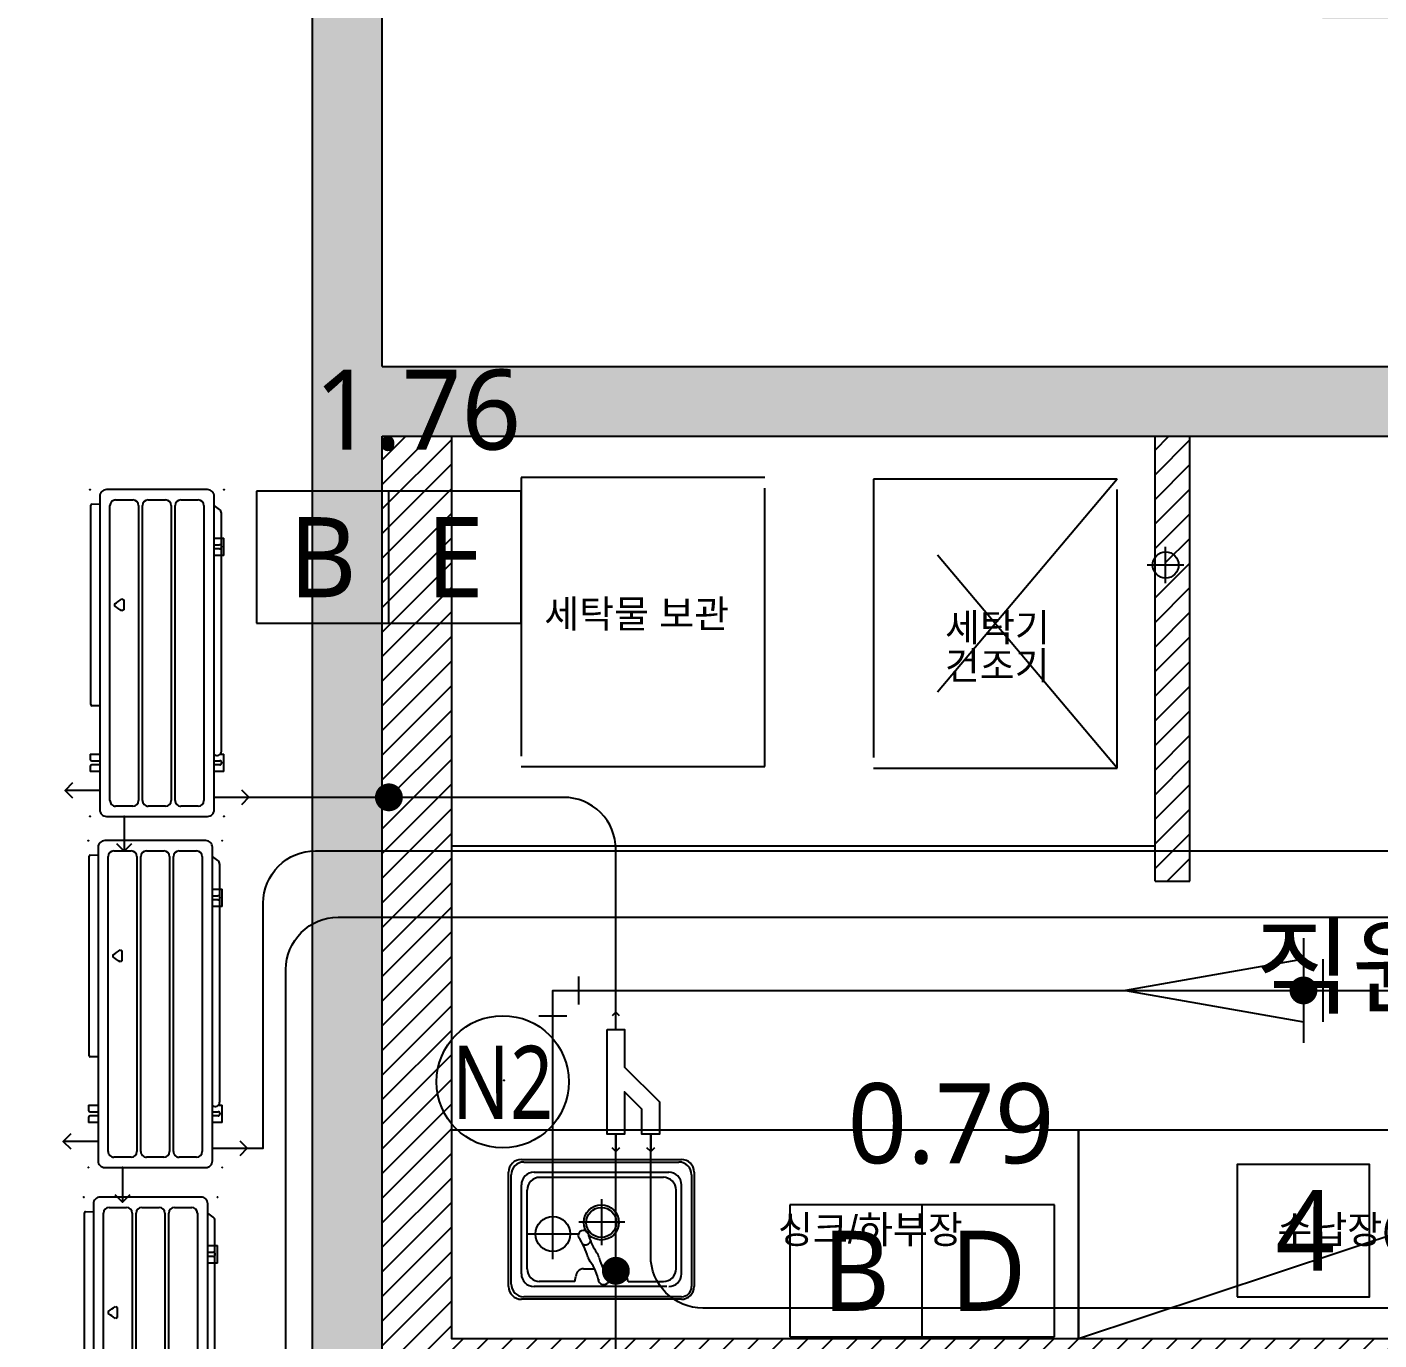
# Model space of a CAD drawing. Extents: x 11551484 to 2613213153046, y -2602833546311 to 14142.
# Drawn here: x 11577545 to 11581428, y 2199 to 5971 of the extents above; entities that cross this region are included whole.
import ezdxf
from ezdxf.enums import TextEntityAlignment as Align

# ---------------------------------------------------------------- set-up
doc = ezdxf.new("R2010")
doc.units = 0
doc.header["$LTSCALE"] = 1000
doc.header["$MEASUREMENT"] = 0
doc.header["$PDMODE"] = 35
doc.linetypes.add('DH-HID2', pattern=[1.2, 0.8, -0.4])
doc.layers.get('0').update_dxf_attribs({"linetype": 'CONTINUOUS'})
doc.layers.get('DEFPOINTS').update_dxf_attribs({"linetype": 'CONTINUOUS'})
for name, color, linetype in [('03-TEXT', 3, 'CONTINUOUS'), ('2CONTINUOUS', 2, 'CONTINUOUS'), ('3 가구-붙박이', 6, 'CONTINUOUS'), ('8.패턴선', 8, 'CONTINUOUS'), ('CO-FURB-DN', 9, 'CONTINUOUS'), ('DVM_DPIT', 5, 'CONTINUOUS'), ('DVM_DRAIN', 5, 'CONTINUOUS'), ('DVM_DRAIN_MARK', 7, 'CONTINUOUS'), ('DVM_JOINT', 6, 'CONTINUOUS'), ('DVM_OUTDOOR', 7, 'CONTINUOUS'), ('DVM_PIPE', 3, 'CONTINUOUS'), ('DVM_PIPE_MARK', 2, 'CONTINUOUS'), ('DVM_PIPE_MARK_LEN', 7, 'CONTINUOUS'), ('DVM_UNIT_BP', 7, 'CONTINUOUS'), ('DVM_UNIT_DP', 4, 'CONTINUOUS'), ('DVM_UNIT_LP', 3, 'CONTINUOUS'), ('FU-FURM', 251, 'DH-HID2'), ('wall', 3, 'CONTINUOUS')]:
    doc.layers.add(name, color=color, linetype=linetype)
doc.layers.add('DVM_PMAT_MARK', color=6, linetype='CONTINUOUS', lineweight=25)
doc.styles.add('DVM_DEFAULT', font='malgun.ttf')
doc.styles.add('맑은 고딕', font='malgun.ttf')
doc.styles.add('코레일둥고', font='H2GTRE.TTF')
pattern_1 = [(45, (-34694.73, 110.66), (-35.35533906, 35.35533906), [])]

# ---------------------------------------------------------------- blocks, each defined once
blk = doc.blocks.new('flooor')
at = {"layer": '8.패턴선', "ltscale": 30}
h = blk.add_hatch(color=256, dxfattribs=at)
h.dxf.hatch_style = 1
h.paths.add_polyline_path([(11507656.8, -14172891.8), (11491856.8, -14172891.8), (11491856.8, -14188496.8), (11492056.8, -14188496.8), (11492056.8, -14187881.8), (11492216.8, -14187881.8), (11492216.8, -14187096.8), (11492056.8, -14187096.8), (11492056.8, -14177741.8), (11494956.8, -14177741.8), (11494956.8, -14177541.8), (11492056.8, -14177541.8), (11492056.8, -14173091.8), (11494756.8, -14173091.8), (11494756.8, -14176541.8), (11494956.8, -14176541.8), (11494956.8, -14173091.8), (11500056.8, -14173091.8), (11500056.8, -14176141.8), (11500256.8, -14176141.8), (11500256.8, -14173091.8), (11503456.8, -14173091.8), (11503456.8, -14176141.8), (11503656.8, -14176141.8), (11503656.8, -14175391.8), (11504256.8, -14175391.8), (11504256.8, -14175302.3), (11504246.8, -14175302.3), (11504246.8, -14175262.3), (11504256.8, -14175191.8), (11503656.8, -14175191.8), (11503656.8, -14173091.8), (11505856.8, -14173091.8), (11505856.8, -14175191.8), (11505256.8, -14175191.8), (11505256.8, -14175262.3), (11505266.8, -14175262.3), (11505266.8, -14175316.8), (11505256.8, -14175316.8), (11505256.8, -14175391.8), (11506056.8, -14175391.8), (11506056.8, -14174896.8), (11509204.8, -14174896.8), (11509204.8, -14174491.8), (11506056.8, -14174491.8), (11506056.8, -14173091.8), (11507656.8, -14173091.8)])
h.paths.add_polyline_path([(11499856.8, -14177741.8), (11504356.8, -14177741.8), (11504356.8, -14177541.8), (11499106.8, -14177541.8), (11499106.8, -14177566.8), (11499106.8, -14177716.8), (11499106.8, -14177741.8), (11499106.8, -14177991.8), (11499856.8, -14177991.8)], flags=17)
h.paths.add_polyline_path([(11506136.8, -14177541.8), (11505856.8, -14177541.8), (11505356.8, -14177541.8), (11505356.8, -14177741.8), (11505356.8, -14178051.8), (11506136.8, -14178051.8)], flags=17)
h.paths.add_polyline_path([(11512534.8, -14172891.8), (11511656.8, -14172891.8), (11511656.8, -14173091.8), (11511656.8, -14173691.8), (11512334.8, -14173691.8), (11512334.8, -14174491.8), (11511854.8, -14174491.8), (11511854.8, -14174791.8), (11512334.8, -14174791.8), (11512334.8, -14174791.8), (11512534.8, -14174791.8)])
h.paths.add_polyline_path([(11512534.8, -14175641.8), (11512384.8, -14175641.8), (11512334.8, -14175641.8), (11512334.8, -14176391.8), (11512534.8, -14176391.8)])
h.paths.add_polyline_path([(11512534.8, -14176941.8), (11512384.8, -14176941.8), (11512334.8, -14176941.8), (11512334.8, -14177100.8), (11511772.8, -14177100.8), (11511772.8, -14177941.8), (11512334.8, -14177941.8), (11512334.8, -14178041.8), (11512534.8, -14178041.8)])
h.paths.add_polyline_path([(11512534.8, -14179271.8), (11512384.8, -14179271.8), (11512334.8, -14179271.8), (11512334.8, -14179836.8), (11512534.8, -14179836.8)])
h.paths.add_polyline_path([(11512256.8, -14184446.8), (11511656.8, -14184446.8), (11511656.8, -14185146.8), (11512256.8, -14185146.8)])
h.paths.add_polyline_path([(11507213.8, -14187066.8), (11506733.8, -14187066.8), (11506733.8, -14187846.8), (11507213.8, -14187846.8)], flags=17)
h.paths.add_polyline_path([(11499706.8, -14186781.8), (11499221.8, -14186781.8), (11499221.8, -14187556.8), (11499706.8, -14187556.8)], flags=17)
at = {"ltscale": 30}
for p, q in [((11494306.8, -14178164.3), (11494306.8, -14178059.3)), ((11494359.3, -14178111.8), (11494254.3, -14178111.8))]:
    blk.add_line(p, q, dxfattribs=at)
blk.add_circle((11494306.8, -14178111.8), 37.5, dxfattribs=at)
at = {"layer": '2CONTINUOUS', "ltscale": 30}
for p, q in [((11491856.8, -14188496.8), (11491856.8, -14172891.8)), ((11492056.8, -14177541.8), (11492056.8, -14173091.8)), ((11492056.8, -14177541.8), (11494956.8, -14177541.8)), ((11492056.8, -14187096.8), (11492056.8, -14177741.8)), ((11492056.8, -14177741.8), (11494956.8, -14177741.8))]:
    blk.add_line(p, q, dxfattribs=at)
blk = doc.blocks.new('FB-021')
at = {"layer": 'CO-FURB-DN', "color": 8}
for p, q in [((-206.9, 399.9), (206.9, 399.9)), ((-239.8, 71.3), (-239.8, 367.1)), ((-169.4, 367.1), (174, 367.1)), ((239.8, 367.1), (239.8, 71.3)), ((-206.9, 334.2), (-206.9, 104.2)), ((206.9, 334.2), (206.9, 104.2)), ((174, 71.3), (-174, 71.3)), ((206.9, 38.5), (-206.9, 38.5))]:
    blk.add_line(p, q, dxfattribs=at)
at = {"layer": 'CO-FURB-DN', "color": 251}
for p, q in [((-206.9, 393.4), (200.3, 393.4)), ((-233.2, 77.9), (-233.2, 367.1)), ((-69, 353.9), (-160.9, 353.9)), ((-69, 353.9), (-65.7, 340.8)), ((69, 353.9), (65.7, 340.8)), ((69, 353.9), (160.9, 353.9)), ((233.2, 360.5), (233.2, 77.9)), ((-193.2, 321.4), (-193.2, 117.7)), ((-4.6, 321.1), (-46.6, 321.1)), ((46, 321.1), (17.8, 321.1)), ((191.9, 321.4), (191.9, 117.7)), ((-1.2, 260.3), (-1.2, 141)), ((-60.8, 200.6), (58.4, 200.6)), ((160.9, 84.5), (-160.3, 84.5)), ((200.3, 45.1), (-200.3, 45.1))]:
    blk.add_line(p, q, dxfattribs=at)
for radius in [45.4, 38.8]:
    blk.add_circle((0.1, 201.3), radius, dxfattribs=at)
at = {"layer": 'CO-FURB-DN', "color": 8}
for centre, radius, start, end in [((-206.9, 367.1), 32.9, 90, 180), ((206.9, 367.1), 32.9, 0, 90), ((-174, 334.2), 32.9, 90, 180), ((-6, 348.4), 13.8, 359.2451, 229.3055), ((132.5, 377.7), 128.1, 190.5553, 216.4137), ((174, 334.2), 32.9, 0, 90), ((-119.1, 263.4), 128.1, 13.1394, 38.5882), ((39.3, 300.3), 34.6, 193.1394, 216.3213), ((-91.8, 204), 128.1, 14.798, 36.3213), ((1.6, 281.1), 34.6, 16.5509, 36.4137), ((213.9, 344.2), 186.9, 196.5509, 214.0056), ((41.3, 245.1), 13.8, 58.1457, 163.3853), ((45.8, 235.4), 13.8, 174.4612, 18.1232), ((-206.9, 71.3), 32.9, 180, 270), ((-174, 104.2), 32.9, 180, 270), ((174, 104.2), 32.9, 270, 0), ((206.9, 71.3), 32.9, 270, 0)]:
    blk.add_arc(centre, radius, start, end, dxfattribs=at)
at = {"layer": 'CO-FURB-DN', "color": 251}
for centre, radius, start, end in [((-206.9, 367.1), 26.3, 90, 180), ((200.3, 360.5), 32.9, 0, 90), ((-160.3, 321.1), 32.9, 90, 180), ((159, 321.1), 32.9, 0, 90), ((-46, 340.8), 19.7, 180, 270), ((46, 340.8), 19.7, 270, 0), ((-159.7, 118), 33.5, 180.4305, 268.9606), ((159, 117.7), 32.9, 270, 0), ((-200.3, 77.9), 32.9, 180, 270), ((200.3, 77.9), 32.9, 270, 0)]:
    blk.add_arc(centre, radius, start, end, dxfattribs=at)
blk = doc.blocks.new('DVM_BACKGROUND')
at = {"layer": 'wall', "ltscale": 10}
h = blk.add_hatch(dxfattribs=at)
h.set_pattern_fill('_USER', color=256, scale=50, angle=45, pattern_type=0)
h.set_pattern_definition(pattern_1)
h.paths.add_polyline_path([(11483101.3, -14250165.3), (11483101.3, -14249350.3), (11483101.3, -14248172.5), (11482901.3, -14248172.5), (11482901.3, -14250865.3), (11483101.3, -14250865.3), (11483701.3, -14250865.3), (11485833.8, -14250865.3), (11485833.8, -14250965.3), (11485883.8, -14250965.3), (11485933.8, -14250965.3), (11485933.8, -14250865.3), (11487611.3, -14250865.3), (11487611.3, -14250765.3), (11486711.3, -14250765.3), (11484901.3, -14250765.3), (11483101.3, -14250765.3)])
h.paths.add_polyline_path([(11487035.6, -14250519.5), (11487035.6, -14250372), (11487283.4, -14250372), (11487283.4, -14250519.5)], flags=9)
h.paths.add_polyline_path([(11485452.4, -14250535.6), (11485452.4, -14250380.3), (11486298.9, -14250380.3), (11486298.9, -14250535.6)], flags=9)
h.paths.add_polyline_path([(11483345.3, -14248763), (11483345.3, -14248615.4), (11483953.3, -14248615.4), (11483953.3, -14248763)], flags=9)
h.paths.add_polyline_path([(11484017.6, -14250535.6), (11484017.6, -14250377.9), (11484635.2, -14250377.9), (11484635.2, -14250535.6)], flags=9)
h.paths.add_polyline_path([(11484497.1, -14248911.6), (11484497.1, -14248764.1), (11484850.7, -14248764.1), (11484850.7, -14248911.6)], flags=9)
h.paths.add_polyline_path([(11484496.5, -14248801.8), (11484496.5, -14248654.3), (11484851.3, -14248654.3), (11484851.3, -14248801.8)], flags=9)
h.paths.add_polyline_path([(11485363.3, -14249918.3), (11485363.3, -14249469.3), (11487415, -14249469.3), (11487415, -14249918.3)], flags=9)
h.paths.add_polyline_path([(11484919.2, -14247737.6), (11485422.6, -14247737.6), (11485422.6, -14248101.7), (11484919.2, -14248101.7)], flags=9)
h.paths.add_polyline_path([(11486551.8, -14247341.3), (11487280.5, -14247341.3), (11487280.5, -14247740.5), (11486551.8, -14247740.5)], flags=9)
h.paths.add_polyline_path([(11482261.7, -14249526), (11482261.7, -14248811.7), (11482660.8, -14248811.7), (11482660.8, -14249526)], flags=9)
h.paths.add_polyline_path([(11481880.9, -14251923.9), (11481880.9, -14251206.6), (11482280, -14251206.6), (11482280, -14251923.9)], flags=9)
h.paths.add_polyline_path([(11481886.7, -14249829.5), (11481886.7, -14249108.2), (11482285.8, -14249108.2), (11482285.8, -14249829.5)], flags=9)
h.paths.add_polyline_path([(11483748.9, -14247341.3), (11484473.3, -14247341.3), (11484473.3, -14247740.5), (11483748.9, -14247740.5)], flags=9)
h = blk.add_hatch(dxfattribs=at)
h.set_pattern_fill('_USER', color=256, scale=50, angle=45, pattern_type=0)
h.set_pattern_definition(pattern_1)
h.paths.add_polyline_path([(11485120.9, -14248172.5), (11485120.9, -14248542.5), (11485151.3, -14248542.5), (11485151.3, -14248505, 0.414214), (11485113.8, -14248542.5), (11485120.9, -14248542.5), (11485120.9, -14248172.5), (11485120.9, -14248172.5), (11485120.9, -14249350.3), (11485120.9, -14249350.3), (11485120.9, -14248542.5), (11485113.8, -14248542.5, 0.414214), (11485151.3, -14248580), (11485151.3, -14248542.5), (11485120.9, -14248542.5), (11485120.9, -14249450.3), (11485220.9, -14249450.3), (11485220.9, -14248172.5)])
at = {"layer": '3 가구-붙박이', "ltscale": 30}
blk.add_line((11486711.3, -14250165.3), (11484901.3, -14250765.3), dxfattribs=at)
blk.add_lwpolyline([(11484901.3, -14250765.3), (11483101.3, -14250765.3), (11483101.3, -14250165.3), (11484901.3, -14250165.3), (11484901.3, -14250765.3)], dxfattribs=at)
blk.add_lwpolyline([(11486711.3, -14250765.3), (11484901.3, -14250765.3), (11484901.3, -14250165.3), (11486711.3, -14250165.3)], close=True, dxfattribs=at)
at = {"layer": 'DEFPOINTS', "ltscale": 10}
blk.add_line((11485120.9, -14249350.3), (11483101.3, -14249350.3), dxfattribs=at)
at = {"layer": 'FU-FURM'}
for p, q in [((11485012.2, -14248295.8), (11484312.2, -14249125.8)), ((11485012.2, -14249125.8), (11484312.2, -14248295.8))]:
    blk.add_line(p, q, dxfattribs=at)
at = {"layer": 'FU-FURM', "elevation": 0}
for points in [[(11484000.2, -14248291.4), (11483300.2, -14248291.4), (11483300.2, -14249121.4), (11484000.2, -14249121.4)], [(11485012.2, -14248295.8), (11484312.2, -14248295.8), (11484312.2, -14249125.8), (11485012.2, -14249125.8)]]:
    blk.add_lwpolyline(points, close=True, dxfattribs=at)
at = {"layer": 'wall', "ltscale": 10}
for p, q in [((11483101.3, -14250765.3), (11483101.3, -14248172.5)), ((11483895.2, -14248172.5), (11483895.2, -14248172.5)), ((11485120.9, -14249450.3), (11485120.9, -14248172.5)), ((11485220.9, -14249450.3), (11485220.9, -14248172.5)), ((11485120.9, -14249450.3), (11485220.9, -14249450.3)), ((11482901.3, -14250672.5), (11482901.3, -14250672.5)), ((11487611.3, -14250765.3), (11483101.3, -14250765.3))]:
    blk.add_line(p, q, dxfattribs=at)
blk.add_blockref('flooor', (-9155.5, -70430.6))
at = {"xscale": 1.111111111109494, "yscale": 1.111111111109494, "zscale": 1.111111111111111, "rotation": 180.0000000024174}
blk.add_blockref('FB-021', (11483530.6, -14250207.6), dxfattribs=at)
at = {"layer": '03-TEXT', "style": '맑은 고딕'}
blk.add_text('직원실/탕비실', height=222.22, dxfattribs=at).set_placement((11485406.4, -14249585.2), align=Align.TOP_LEFT)
at = {"layer": 'FU-FURM', "style": '코레일둥고'}
for s, p in [('세탁물 보관', (11483366.5, -14248722.7)), ('세탁기', (11484517.7, -14248761.5)), ('건조기', (11484517.1, -14248871.3)), ('싱크/하부장', (11484037.8, -14250491.4)), ('수납장(서류보관)', (11485472.2, -14250491.4))]:
    blk.add_text(s, height=80, dxfattribs=at).set_placement(p)
blk = doc.blocks.new('DVM_LP_VEC')
at = {"layer": 'DVM_UNIT_LP', "color": 0}
blk.add_line((0, 0), (100, 0), dxfattribs=at)
blk.add_lwpolyline([(78.8, 21.2), (100, 0), (78.8, -21.2)], dxfattribs=at)
blk.add_point((0, 0), dxfattribs=at)
blk = doc.blocks.new('DVM_OD_ECO_940X1420X330_T')
at = {"layer": 'DVM_OUTDOOR', "color": 0}
for p, q in [((450.5, 164.2), (-450.5, 164.2)), ((-412.3, 179.8), (-423.5, 164.2)), ((282.1, 185), (-402.5, 185)), ((-330.4, 164.2), (-330.4, 192.2)), ((-280.3, 192.2), (-330.4, 192.2)), ((-311.3, 164.2), (-311.3, 179.9)), ((-299.3, 179.9), (-299.3, 164.2)), ((-280.3, 192.2), (-280.3, 164.2)), ((340.4, 192.2), (290.3, 192.2)), ((290.3, 181.6), (290.3, 192.2)), ((309.3, 164.2), (309.3, 180.2)), ((321.3, 180.2), (321.3, 164.2)), ((340.4, 192.2), (340.4, 164.2)), ((-469.5, 145.2), (-469.5, -145.2)), ((-439.8, 68.3), (-439.8, 118.4)), ((-423.7, 134.5), (423.7, 134.5)), ((439.8, 118.4), (439.8, 68.3)), ((469.5, -145.2), (469.5, 145.2)), ((423.7, 52.2), (-423.7, 52.2)), ((-423.7, 40.8), (423.7, 40.8)), ((-439.8, -25.4), (-439.8, 24.7)), ((439.8, 24.7), (439.8, -25.4)), ((-439.8, -119.1), (-439.8, -69.1)), ((423.7, -41.5), (-423.7, -41.5)), ((-423.7, -53), (423.7, -53)), ((439.8, -69.1), (439.8, -119.1)), ((-155.6, -100.9), (-152.9, -95.7)), ((-123.7, -95.7), (-120.9, -100.9)), ((423.7, -135.2), (-423.7, -135.2)), ((-141, -121.8), (-135.5, -121.8)), ((-450.5, -164.2), (450.5, -164.2)), ((-427.8, -187.3), (-428.6, -165.2)), ((148.3, -190.2), (-424.8, -190.2)), ((152.1, -164.2), (151.3, -187.3)), ((290.3, -192.2), (290.3, -164.2)), ((290.3, -192.2), (304.3, -192.2)), ((309.3, -187.2), (309.3, -164.2)), ((321.3, -164.2), (321.3, -187.2)), ((326.4, -192.2), (340.4, -192.2)), ((340.4, -164.2), (340.4, -192.2))]:
    blk.add_line(p, q, dxfattribs=at)
for centre, radius, start, end in [((-450.5, 145.2), 19, 89.9888, 180.0112), ((-402.1, 172.4), 12.5, 90, 144.1859), ((-305.3, 179.9), 6.01, 0, 180), ((281.8, 172.4), 12.5, 318.665, 90), ((315.3, 180.2), 6.01, 0, 180), ((450.5, 145.2), 19, 359.9882, 90.0111), ((-423.7, 118.4), 16.1, 90, 180), ((423.7, 118.4), 16.1, 0, 90), ((-423.7, 68.3), 16.1, 180, 270), ((-423.7, 24.7), 16.1, 90, 180), ((423.7, 68.3), 16.1, 270, 0), ((423.7, 24.7), 16.1, 0, 90), ((-423.7, -25.4), 16.1, 180, 270), ((423.7, -25.4), 16.1, 270, 0), ((-423.7, -69.1), 16.1, 90, 180), ((423.7, -69.1), 16.1, 0, 90), ((-450.5, -145.2), 19, 179.9889, 270.0111), ((-423.7, -119.1), 16.1, 180, 270), ((423.7, -119.1), 16.1, 270, 0), ((450.5, -145.2), 19, 269.989, 0.0117), ((-424.8, -187.2), 3, 182, 270), ((148.3, -187.2), 3, 270, 358.084), ((304.3, -187.2), 5.01, 270, 0), ((326.4, -187.2), 5.01, 180, 270)]:
    blk.add_arc(centre, radius, start, end, dxfattribs=at)
for points in [[(-141, -121.8), (-145.8, -114.8), (-150.7, -107.9), (-155.6, -100.9)], [(-152.9, -95.7), (-143.1, -95.7), (-133.4, -95.7), (-123.7, -95.7)], [(-120.9, -100.9), (-125.8, -107.9), (-130.7, -114.8), (-135.5, -121.8)]]:
    blk.add_open_spline(points, degree=3, dxfattribs=at)
at = {"layer": 'DVM_UNIT_BP'}
for p in [(-469.5, 192.2), (469.5, 192.2), (-469.5, -192.2), (469.5, -192.2)]:
    blk.add_point(p, dxfattribs=at)
at = {"layer": 'DVM_UNIT_LP', "color": 1, "rotation": 90}
blk.add_blockref('DVM_LP_VEC', (414.5, 164.2), dxfattribs=at)
at = {"layer": 'DVM_UNIT_LP', "color": 1}
blk.add_blockref('DVM_LP_VEC', (469.5, -94.2), dxfattribs=at)
at = {"layer": 'DVM_UNIT_LP', "color": 1, "xscale": -1, "rotation": 90}
blk.add_blockref('DVM_LP_VEC', (394.5, -164.2), dxfattribs=at)
blk = doc.blocks.new('DVM_OD_ECO_940X1210X330_T')
at = {"layer": 'DVM_OUTDOOR', "color": 0}
for p, q in [((450.5, 164.2), (-450.5, 164.2)), ((-412.3, 179.8), (-423.5, 164.2)), ((282.1, 185), (-402.5, 185)), ((-330.4, 164.2), (-330.4, 192.2)), ((-280.3, 192.2), (-330.4, 192.2)), ((-311.3, 164.2), (-311.3, 179.9)), ((-299.3, 179.9), (-299.3, 164.2)), ((-280.3, 192.2), (-280.3, 164.2)), ((340.4, 192.2), (290.3, 192.2)), ((290.3, 181.6), (290.3, 192.2)), ((309.3, 164.2), (309.3, 180.2)), ((321.3, 180.2), (321.3, 164.2)), ((340.4, 192.2), (340.4, 164.2)), ((-469.5, 145.2), (-469.5, -145.2)), ((-439.8, 68.3), (-439.8, 118.4)), ((-423.7, 134.5), (423.7, 134.5)), ((439.8, 118.4), (439.8, 68.3)), ((469.5, -145.2), (469.5, 145.2)), ((423.7, 52.2), (-423.7, 52.2)), ((-423.7, 40.8), (423.7, 40.8)), ((-439.8, -25.4), (-439.8, 24.7)), ((439.8, 24.7), (439.8, -25.4)), ((-439.8, -119.1), (-439.8, -69.1)), ((423.7, -41.5), (-423.7, -41.5)), ((-423.7, -53), (423.7, -53)), ((439.8, -69.1), (439.8, -119.1)), ((-155.6, -100.9), (-152.9, -95.7)), ((-123.7, -95.7), (-120.9, -100.9)), ((423.7, -135.2), (-423.7, -135.2)), ((-141, -121.8), (-135.5, -121.8)), ((-450.5, -164.2), (450.5, -164.2)), ((-427.8, -187.3), (-428.6, -165.2)), ((148.3, -190.2), (-424.8, -190.2)), ((152.1, -164.2), (151.3, -187.3)), ((290.3, -192.2), (290.3, -164.2)), ((290.3, -192.2), (304.3, -192.2)), ((309.3, -187.2), (309.3, -164.2)), ((321.3, -164.2), (321.3, -187.2)), ((326.4, -192.2), (340.4, -192.2)), ((340.4, -164.2), (340.4, -192.2))]:
    blk.add_line(p, q, dxfattribs=at)
for centre, radius, start, end in [((-450.5, 145.2), 19, 89.9888, 180.0112), ((-402.1, 172.4), 12.5, 90, 144.1859), ((-305.3, 179.9), 6.01, 0, 180), ((281.8, 172.4), 12.5, 318.665, 90), ((315.3, 180.2), 6.01, 0, 180), ((450.5, 145.2), 19, 359.9882, 90.0111), ((-423.7, 118.4), 16.1, 90, 180), ((423.7, 118.4), 16.1, 0, 90), ((-423.7, 68.3), 16.1, 180, 270), ((-423.7, 24.7), 16.1, 90, 180), ((423.7, 68.3), 16.1, 270, 0), ((423.7, 24.7), 16.1, 0, 90), ((-423.7, -25.4), 16.1, 180, 270), ((423.7, -25.4), 16.1, 270, 0), ((-423.7, -69.1), 16.1, 90, 180), ((423.7, -69.1), 16.1, 0, 90), ((-450.5, -145.2), 19, 179.9889, 270.0111), ((-423.7, -119.1), 16.1, 180, 270), ((423.7, -119.1), 16.1, 270, 0), ((450.5, -145.2), 19, 269.989, 0.0117), ((-424.8, -187.2), 3, 182, 270), ((148.3, -187.2), 3, 270, 358.084), ((304.3, -187.2), 5.01, 270, 0), ((326.4, -187.2), 5.01, 180, 270)]:
    blk.add_arc(centre, radius, start, end, dxfattribs=at)
for points in [[(-141, -121.8), (-145.8, -114.8), (-150.7, -107.9), (-155.6, -100.9)], [(-152.9, -95.7), (-143.1, -95.7), (-133.4, -95.7), (-123.7, -95.7)], [(-120.9, -100.9), (-125.8, -107.9), (-130.7, -114.8), (-135.5, -121.8)]]:
    blk.add_open_spline(points, degree=3, dxfattribs=at)
at = {"layer": 'DVM_UNIT_BP'}
for p in [(-469.5, 192.2), (469.5, 192.2), (-469.5, -192.2), (469.5, -192.2)]:
    blk.add_point(p, dxfattribs=at)
at = {"layer": 'DVM_UNIT_LP', "color": 1, "rotation": 90}
blk.add_blockref('DVM_LP_VEC', (414.5, 164.2), dxfattribs=at)
at = {"layer": 'DVM_UNIT_LP', "color": 1}
blk.add_blockref('DVM_LP_VEC', (469.5, -94.2), dxfattribs=at)
at = {"layer": 'DVM_UNIT_LP', "color": 1, "xscale": -1, "rotation": 90}
blk.add_blockref('DVM_LP_VEC', (394.5, -164.2), dxfattribs=at)
blk = doc.blocks.new('ACC_AC_RF')
at = {"layer": 'DVM_JOINT'}
blk.add_lwpolyline([(-150, 25), (-150, -25), (-42.3, -25), (57.7, -125), (150, -125), (150, -75), (78.4, -75), (28.4, -25), (150, -25), (150, 25), (-150, 25)], dxfattribs=at)
at = {"layer": 'DVM_UNIT_BP'}
for p in [(-150, 0), (150, 0), (150, -100)]:
    blk.add_point(p, dxfattribs=at)
at = {"layer": 'DVM_UNIT_LP', "xscale": 0.5, "yscale": 0.5, "zscale": 0.5, "rotation": 180}
blk.add_blockref('DVM_LP_VEC', (-150, 0), dxfattribs=at)
at = {"layer": 'DVM_UNIT_LP', "color": 1, "xscale": -0.5, "yscale": 0.5, "zscale": 0.5, "rotation": 180}
blk.add_blockref('DVM_LP_VEC', (150, 0), dxfattribs=at)
at = {"layer": 'DVM_UNIT_LP', "color": 2, "xscale": -0.5, "yscale": 0.5, "zscale": 0.5, "rotation": 180}
blk.add_blockref('DVM_LP_VEC', (150, -100), dxfattribs=at)
blk = doc.blocks.new('CAD_DRAIN_HOLE')
at = {"layer": 'DVM_DPIT'}
for p, q in [((0, -72.4), (0, 72.4)), ((-73.1, 0), (73.1, 0))]:
    blk.add_line(p, q, dxfattribs=at)
at = {"layer": 'DVM_DPIT', "linetype": 'ByBlock'}
blk.add_circle((0, 0), 50, dxfattribs=at)
at = {"layer": 'DVM_UNIT_BP'}
for p in [(0, 50), (-50, 0), (50, 0), (0, -50)]:
    blk.add_point(p, dxfattribs=at)
at = {"layer": 'DVM_UNIT_DP', "color": 1}
blk.add_point((0, 0), dxfattribs=at)
blk = doc.blocks.new('CAD_PIPE_MARK_LG')
at = {"layer": 'DVM_PIPE_MARK', "color": 0}
for p, q in [((380, 190), (-380, 190)), ((-380, 190), (-380, -190)), ((0, -190), (0, 190)), ((380, -190), (380, 190)), ((-380, -190), (380, -190))]:
    blk.add_line(p, q, dxfattribs=at)
at = {"layer": 'DVM_PIPE_MARK', "color": 0, "style": 'DVM_DEFAULT'}
for tag, p in [('G', (190, 0)), ('L', (-190, 0))]:
    blk.add_attdef(tag, text='', height=230, dxfattribs=at).set_placement(p, align=Align.MIDDLE)
at = {"layer": 'DVM_PIPE_MARK_LEN', "color": 0, "style": 'DVM_DEFAULT'}
blk.add_attdef('T', text='', height=230, dxfattribs=at).set_placement((380, 240), align=Align.BOTTOM_RIGHT)
blk = doc.blocks.new('CAD_PMAT_MARK')
at = {"layer": 'DVM_PMAT_MARK'}
blk.add_circle((0, 0), 190, dxfattribs=at)
at = {"layer": 'DVM_UNIT_LP', "color": 1}
blk.add_point((3.9, 3.9), dxfattribs=at)
at = {"layer": 'DVM_PMAT_MARK', "style": 'DVM_DEFAULT', "width": 0.8}
blk.add_attdef('$SYM', text='', height=210, dxfattribs=at).set_placement((0, 0), align=Align.MIDDLE)
blk = doc.blocks.new('CAD_DRAIN_DIR')
at = {"layer": 'DVM_DRAIN_MARK', "color": 0, "linetype": 'Continuous'}
for p, q in [((0, -150.4), (0, 150.4)), ((-55.6, -90.2), (-55.6, 90.2)), ((511.2, 0), (0, 90.2)), ((0, -90.2), (511.2, 0))]:
    blk.add_line(p, q, dxfattribs=at)
blk = doc.blocks.new('CAD_DRAIN_MARK')
at = {"layer": 'DVM_DRAIN_MARK', "color": 0}
blk.add_lwpolyline([(-190, -190), (190, -190), (190, 190), (-190, 190)], close=True, dxfattribs=at)
at = {"layer": 'DVM_DRAIN_MARK', "color": 0, "ltscale": 0.05, "style": 'DVM_DEFAULT'}
blk.add_attdef('S', text='', height=230, dxfattribs=at).set_placement((5, 0), align=Align.MIDDLE_CENTER)

msp = doc.modelspace()

# ---------------------------------------------------------------- linework, layer by layer
at = {"layer": 'DVM_DRAIN', "color": 1}
for p, q in [((11579129.3, 3243.2), (11579129.3, 3163.2)), ((11579095.3, 3129.2), (11579015.3, 3129.2))]:
    msp.add_line(p, q, dxfattribs=at)
at = {"layer": 'DVM_DRAIN'}
msp.add_lwpolyline([(11579055.3, 2503.5), (11579055.3, 3203.2), (11583367.1, 3203.2)], dxfattribs=at)
at = {"layer": 'DVM_DRAIN_MARK', "color": 2}
msp.add_lwpolyline([(11581211.2, 3203.2, 0, 0, 0), (11581191.2, 3203.2, 40, 40, -1), (11581231.2, 3203.2, 40, 40, -1), (11581191.2, 3203.2, 0, 0, 0), (11581211.2, 3203.2, 0, 0, 0), (11581211.2, 2703.2, 0, 0, 0)], format="xyseb", dxfattribs=at)
at = {"layer": 'DVM_PIPE'}
for points in [[(11579236.2, 3090.7), (11579236.2, 3608, 0.414214), (11579086.2, 3758), (11578082.4, 3758)], [(11578077.4, 2749.6), (11578223.4, 2749.6), (11578223.4, 3454.3, -0.414214), (11578373.4, 3604.3), (11587056.6, 3604.3)], [(11578064, 1725.3), (11578138.5, 1725.3, 0.414214), (11578288.5, 1875.3), (11578288.5, 3263.6, -0.414214), (11578438.5, 3413.6), (11594923.6, 3413.6)], [(11582975.3, 2652.6), (11583031.5, 2652.6, -0.414214), (11583181.5, 2502.6), (11583181.5, 2440.7, -0.414214), (11583031.5, 2290.7), (11579486.2, 2290.7, -0.414214), (11579336.2, 2440.7), (11579336.2, 2790.7)]]:
    msp.add_lwpolyline(points, format="xyb", dxfattribs=at)
msp.add_lwpolyline([(11579236.2, 2004.7), (11579236.2, 2790.7)], dxfattribs=at)
at = {"layer": 'DVM_PIPE_MARK', "color": 1}
for points in [[(11578584.3, 3758, 0, 0, 0), (11578564.3, 3758, 40, 40, -1), (11578604.3, 3758, 40, 40, -1), (11578564.3, 3758, 0, 0, 0), (11578584.3, 3758, 0, 0, 0), (11578584.3, 4258, 0, 0, 0)], [(11579236.2, 2397.7, 0, 0, 0), (11579216.2, 2397.7, 40, 40, -1), (11579256.2, 2397.7, 40, 40, -1), (11579216.2, 2397.7, 0, 0, 0), (11579236.2, 2397.7, 0, 0, 0), (11579736.2, 2397.7, 0, 0, 0)]]:
    msp.add_lwpolyline(points, format="xyseb", dxfattribs=at)

# ---------------------------------------------------------------- block references
msp.add_blockref('DVM_BACKGROUND', (95664, 14252967.9))
at = {"layer": 'DVM_DPIT'}
msp.add_blockref('CAD_DRAIN_HOLE', (11579055.3, 2503.5), dxfattribs=at)
at = {"layer": 'DVM_DRAIN_MARK', "color": 7, "rotation": 180}
msp.add_blockref('CAD_DRAIN_DIR', (11581211.2, 3203.2), dxfattribs=at)
at = {"layer": 'DVM_DRAIN_MARK', "color": 1}
msp.add_blockref('CAD_DRAIN_MARK', (11581211.2, 2513.2), dxfattribs=at).add_auto_attribs({'S': '4'})
at = {"layer": 'DVM_JOINT', "extrusion": (0, 0, -1), "rotation": 270}
msp.add_blockref('ACC_AC_RF', (-11579236.2, 2940.7), dxfattribs=at)
at = {"layer": 'DVM_OUTDOOR', "color": 1, "rotation": 270}
msp.add_blockref('DVM_OD_ECO_940X1420X330_T', (11577918.2, 4172.6), dxfattribs=at)
at = {"layer": 'DVM_OUTDOOR', "color": 2, "rotation": 270}
msp.add_blockref('DVM_OD_ECO_940X1210X330_T', (11577913.3, 3164.1), dxfattribs=at)
at = {"layer": 'DVM_OUTDOOR', "color": 3, "rotation": 270}
msp.add_blockref('DVM_OD_ECO_940X1210X330_T', (11577899.8, 2139.8), dxfattribs=at)
at = {"layer": 'DVM_PIPE_MARK', "color": 2}
ref = msp.add_blockref('CAD_PIPE_MARK_LG', (11578584.3, 4448), dxfattribs=at)
ref.add_attrib('L', 'B', dxfattribs={"color": 4, "height": 230, "style": 'DVM_DEFAULT'}).set_placement((11578394.3, 4448), align=Align.MIDDLE)
ref.add_attrib('G', 'E', dxfattribs={"color": 3, "height": 230, "style": 'DVM_DEFAULT'}).set_placement((11578774.3, 4448), align=Align.MIDDLE)
ref.add_attrib('T', '1.76', dxfattribs={"layer": 'DVM_PIPE_MARK_LEN', "color": 2, "height": 230, "style": 'DVM_DEFAULT'}).set_placement((11578964.3, 4688), align=Align.BOTTOM_RIGHT)
ref = msp.add_blockref('CAD_PIPE_MARK_LG', (11580116.2, 2397.7), dxfattribs=at)
ref.add_attrib('L', 'B', dxfattribs={"color": 4, "height": 230, "style": 'DVM_DEFAULT'}).set_placement((11579926.2, 2397.7), align=Align.MIDDLE)
ref.add_attrib('G', 'D', dxfattribs={"color": 3, "height": 230, "style": 'DVM_DEFAULT'}).set_placement((11580306.2, 2397.7), align=Align.MIDDLE)
ref.add_attrib('T', '0.79', dxfattribs={"layer": 'DVM_PIPE_MARK_LEN', "color": 2, "height": 230, "style": 'DVM_DEFAULT'}).set_placement((11580496.2, 2637.7), align=Align.BOTTOM_RIGHT)
at = {"layer": 'DVM_PMAT_MARK', "color": 6}
ref = msp.add_blockref('CAD_PMAT_MARK', (11578911.2, 2940.7), dxfattribs=at)
ref.add_attrib('$SYM', 'N2', dxfattribs={"color": 6, "height": 210, "style": 'DVM_DEFAULT', "width": 0.8}).set_placement((11578911.2, 2940.7), align=Align.MIDDLE)

doc.saveas('drawing.dxf')
